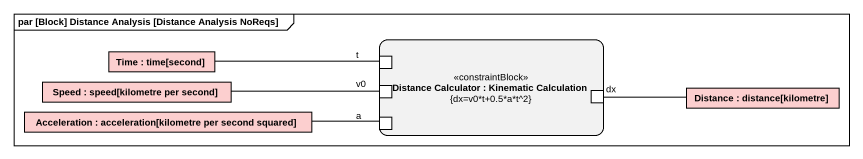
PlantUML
@startuml
mainframe par [Block] Distance Analysis [Distance Analysis NoReqs]
rectangle "Distance Calculator : Kinematic Calculation\n{dx=v0*t+0.5*a*t^2}" as Distance_Calculator <<constraintBlock>> {
  port t
  port v0
  port a
  port dx
}
rectangle "Time : time[second]" as Time #FCCFCF
rectangle "Acceleration : acceleration[kilometre per second squared]" as Acceleration #FCCFCF
rectangle "Speed : speed[kilometre per second]" as Speed #FCCFCF
rectangle "Distance : distance[kilometre]" as Distance #FCCFCF
Time -right- t
Speed -right- v0
a -left- Acceleration
dx -right- Distance
@enduml
